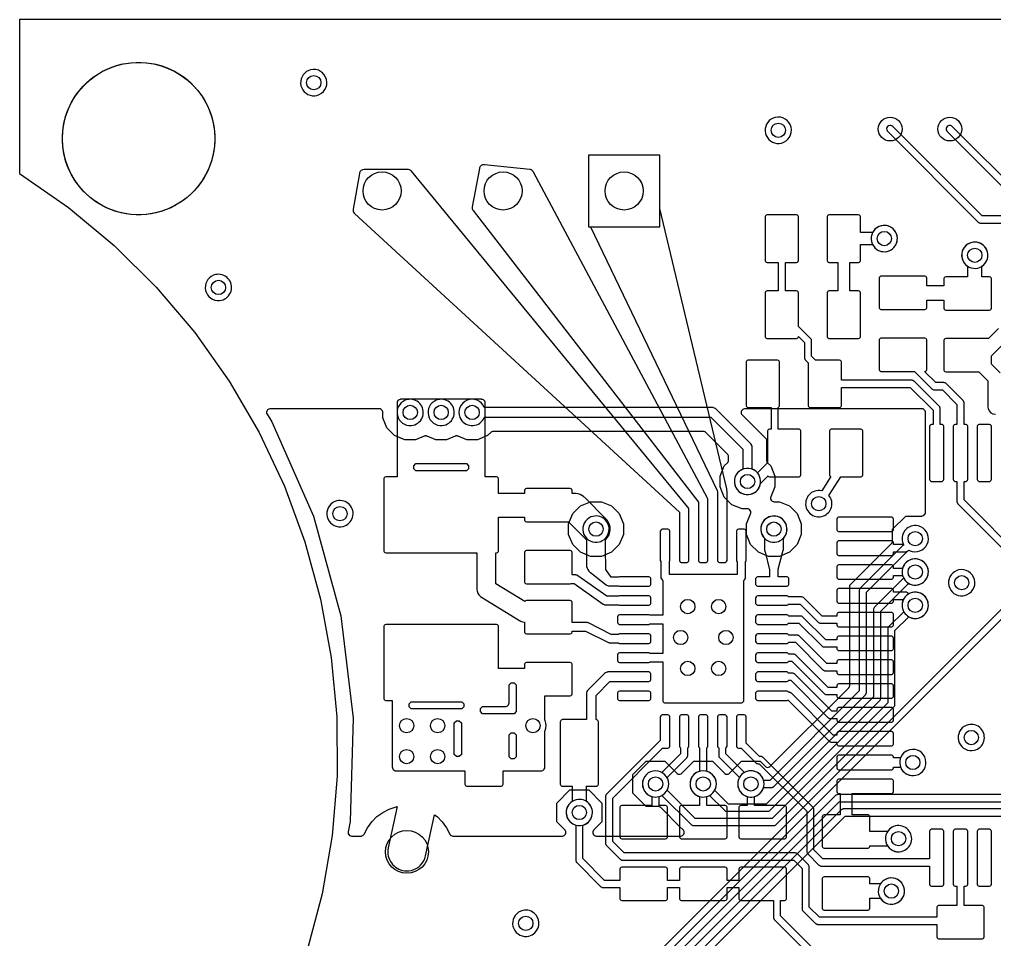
# Model space of a CAD drawing. Header units: millimetres. Extents: x 0 to 36.5, y 0 to 29.
# Drawn here: x 0 to 20.46, y 9.68 to 29 of the extents above; entities that cross this region are included whole.
import ezdxf

# ---------------------------------------------------------------- set-up
doc = ezdxf.new("R2010")
doc.units = ezdxf.units.MM

msp = doc.modelspace()

# ---------------------------------------------------------------- linework, layer by layer
at = {"layer": '16_copper'}
for points in [[(6.24, 27.406, 1), (6.111, 27.943), (6.07, 27.929, 0.854084), (6.197, 27.399)], [(15.99, 26.406, 1), (15.861, 26.943), (15.82, 26.929, 0.854084), (15.947, 26.399)], [(18.214, 24.132, 1), (18.086, 24.668), (18.044, 24.655, 0.854084), (18.172, 24.125)], [(20.114, 23.782, 1), (19.986, 24.318), (19.944, 24.305, 0.854084), (20.072, 23.775)], [(4.24, 23.106, 1), (4.111, 23.643), (4.07, 23.629, 0.854084), (4.197, 23.099)], [(8.264, 20.482, 1), (8.136, 21.018), (8.094, 21.005, 0.854084), (8.222, 20.475)], [(8.914, 20.482, 1), (8.786, 21.018), (8.744, 21.005, 0.854084), (8.872, 20.475)], [(15.344, 19.032, 0.726543), (15.386, 19.555), (15.38, 19.557), (15.38, 20.02), (15.379, 20.027), (15.379, 20.034, 0.125733), (15.36, 20.08), (15.354, 20.087), (15.353, 20.088), (15.352, 20.089), (15.351, 20.091), (14.621, 20.821), (14.615, 20.825), (14.61, 20.83, 0.125734), (14.564, 20.849), (14.556, 20.85), (14.553, 20.85), (14.552, 20.85), (14.55, 20.85), (9.757, 20.85), (9.755, 20.856, 1), (9.245, 20.644), (9.265, 20.606, 0.612802), (9.755, 20.644), (9.757, 20.65), (14.509, 20.65), (15.18, 19.979), (15.18, 19.557), (15.174, 19.555, 0.854084), (15.302, 19.025)], [(8.168, 11.125, 0.288958), (8.507, 11.384), (8.523, 11.438), (8.709, 12.302), (8.764, 12.263), (8.872, 12.155), (8.961, 12.031), (9.03, 11.896), (9.036, 11.888), (9.042, 11.879, 0.145471), (9.078, 11.857), (9.079, 11.857), (9.08, 11.857), (9.084, 11.857), (9.097, 11.855), (11.392, 11.855), (11.395, 11.855), (11.398, 11.855, 0.553621), (11.457, 11.968), (11.451, 11.976), (11.448, 11.981), (11.446, 11.982), (11.445, 11.983), (11.275, 12.153), (11.275, 12.547), (11.553, 12.825), (11.947, 12.825), (12.225, 12.547), (12.225, 12.153), (12.055, 11.983), (12.053, 11.981), (12.051, 11.979, 0.553623), (12.089, 11.857), (12.099, 11.856), (12.104, 11.855), (12.106, 11.855), (12.108, 11.855), (13.875, 11.855), (13.878, 11.855), (13.881, 11.855, 0.553633), (13.94, 11.968), (13.933, 11.976), (13.93, 11.981), (13.929, 11.982), (13.928, 11.983), (13.853, 12.058), (13.853, 12.058), (13.458, 12.453), (13.451, 12.459), (13.444, 12.464, 0.072358), (13.424, 12.473), (13.422, 12.473), (13.42, 12.473), (13.415, 12.474), (13.405, 12.475), (13.153, 12.475), (12.875, 12.753), (12.875, 13.147), (13.153, 13.425), (13.547, 13.425), (13.797, 13.175), (13.802, 13.171), (13.806, 13.167, 0.29724), (13.888, 13.163), (13.892, 13.166, 0.027461), (13.899, 13.171), (13.903, 13.175), (14.153, 13.425), (14.547, 13.425), (14.797, 13.175), (14.802, 13.171), (14.806, 13.167, 0.29724), (14.888, 13.163), (14.892, 13.166, 0.027461), (14.899, 13.171), (14.903, 13.175), (15.153, 13.425), (15.547, 13.425), (15.652, 13.32), (15.657, 13.316), (15.661, 13.312, 0.29724), (15.743, 13.308), (15.747, 13.311, 0.027446), (15.754, 13.316), (15.758, 13.32), (17.403, 14.965), (17.409, 14.972), (17.414, 14.979, 0.072358), (17.423, 14.999), (17.423, 15.001), (17.423, 15.002), (17.424, 15.008), (17.425, 15.018), (17.425, 17.121), (18.303, 17.999), (18.309, 18.006), (18.314, 18.013, 0.072358), (18.323, 18.033), (18.323, 18.035), (18.323, 18.037), (18.324, 18.042), (18.325, 18.052), (18.325, 18.297), (18.603, 18.575), (18.94, 18.575), (18.946, 18.576), (18.952, 18.576, 0.297243), (19.013, 18.631), (19.013, 18.637, 0.027499), (19.014, 18.645), (19.015, 18.65), (19.015, 20.75), (19.014, 20.756), (19.014, 20.762, 0.297243), (18.959, 20.823), (18.953, 20.823, 0.027499), (18.945, 20.824), (18.94, 20.825), (15.222, 20.825), (15.219, 20.825), (15.216, 20.825, 0.553621), (15.157, 20.712), (15.163, 20.704), (15.166, 20.699), (15.168, 20.698), (15.169, 20.697), (15.68, 20.186), (15.68, 19.744), (15.681, 19.735), (15.682, 19.726, 0.072358), (15.69, 19.706), (15.692, 19.705), (15.692, 19.703), (15.696, 19.699), (15.702, 19.691), (15.767, 19.626), (15.855, 19.414), (15.855, 19.186), (15.769, 18.979), (15.767, 18.969), (15.764, 18.959, 0.377725), (15.82, 18.877), (15.821, 18.877), (15.821, 18.877), (15.826, 18.877), (15.839, 18.875), (15.948, 18.875), (16.159, 18.787), (16.321, 18.626), (16.408, 18.414), (16.408, 18.186), (16.321, 17.974), (16.159, 17.813), (15.948, 17.725), (15.719, 17.725), (15.508, 17.813), (15.346, 17.974), (15.258, 18.186), (15.258, 18.414), (15.344, 18.621), (15.347, 18.631), (15.349, 18.641, 0.377725), (15.294, 18.723), (15.293, 18.723), (15.292, 18.723), (15.287, 18.723), (15.275, 18.725), (15.166, 18.725), (14.954, 18.813), (14.793, 18.974), (14.705, 19.186), (14.705, 19.414), (14.793, 19.626), (14.858, 19.691), (14.864, 19.699), (14.869, 19.706, 0.072358), (14.878, 19.726), (14.878, 19.727), (14.878, 19.729), (14.879, 19.734), (14.88, 19.744), (14.88, 19.823), (14.879, 19.832), (14.878, 19.841, 0.072358), (14.87, 19.861), (14.868, 19.863), (14.868, 19.864), (14.864, 19.868), (14.858, 19.876), (14.406, 20.328), (14.399, 20.334), (14.392, 20.339, 0.072358), (14.372, 20.348), (14.37, 20.348), (14.369, 20.348), (14.363, 20.349), (14.353, 20.35), (9.944, 20.35), (9.935, 20.349), (9.926, 20.348, 0.072357), (9.906, 20.34), (9.905, 20.338), (9.903, 20.338), (9.899, 20.334), (9.891, 20.328), (9.826, 20.263), (9.614, 20.175), (9.386, 20.175), (9.204, 20.25), (9.199, 20.252, 0.01738), (9.194, 20.253), (9.186, 20.255, 0.072356), (9.165, 20.255), (9.163, 20.255), (9.161, 20.255), (9.156, 20.253), (9.153, 20.252), (9.151, 20.252), (9.15, 20.251), (9.146, 20.25), (8.964, 20.175), (8.736, 20.175), (8.554, 20.25), (8.549, 20.252, 0.01738), (8.544, 20.253), (8.536, 20.255, 0.072356), (8.515, 20.255), (8.513, 20.255), (8.511, 20.255), (8.506, 20.253), (8.503, 20.252), (8.501, 20.252), (8.5, 20.251), (8.496, 20.25), (8.314, 20.175), (8.086, 20.175), (7.874, 20.263), (7.713, 20.424), (7.625, 20.636), (7.625, 20.75), (7.624, 20.756), (7.624, 20.762, 0.297243), (7.569, 20.823), (7.563, 20.823, 0.027499), (7.555, 20.824), (7.55, 20.825), (5.259, 20.825), (5.253, 20.824, 0.510492), (5.19, 20.722), (5.191, 20.717), (5.193, 20.714), (5.195, 20.71), (5.294, 20.554), (6.169, 18.571), (6.742, 16.48), (7, 14.328), (6.938, 12.162), (6.899, 11.943), (6.899, 11.941), (6.898, 11.939, 0.377725), (6.954, 11.857), (6.967, 11.856), (6.971, 11.855), (6.972, 11.855), (6.972, 11.855), (7.166, 11.855), (7.176, 11.856), (7.186, 11.858, 0.145482), (7.222, 11.88), (7.223, 11.881), (7.223, 11.881), (7.226, 11.885), (7.233, 11.896), (7.302, 12.031), (7.392, 12.155), (7.5, 12.263), (7.623, 12.353), (7.759, 12.422), (7.905, 12.469), (7.928, 12.473), (7.741, 11.608), (7.733, 11.558, 0.430258), (8.118, 11.123)], [(12.164, 18.032, 1), (12.036, 18.568), (11.994, 18.555, 0.854084), (12.122, 18.025)], [(15.898, 18.032, 1), (15.769, 18.568), (15.728, 18.555, 0.854084), (15.855, 18.025)], [(18.632, 17.833), (18.638, 17.835), (18.64, 17.837), (18.641, 17.837), (18.645, 17.841), (18.653, 17.847), (18.666, 17.86), (18.694, 17.845), (18.736, 17.832, 1), (18.864, 18.368), (18.822, 18.375, 0.560027), (18.545, 17.994), (18.559, 17.966), (18.555, 17.965), (18.553, 17.963), (18.552, 17.963), (18.548, 17.959), (18.54, 17.953), (17.647, 17.06), (17.641, 17.053), (17.636, 17.046, 0.072358), (17.627, 17.026), (17.627, 17.024), (17.627, 17.023), (17.626, 17.017), (17.625, 17.007), (17.625, 14.904), (15.746, 13.025), (15.615, 13.025), (15.605, 13.056, 1), (15.095, 12.844), (15.115, 12.806, 0.612802), (15.605, 12.844), (15.615, 12.875), (15.777, 12.875), (15.786, 12.876), (15.795, 12.877, 0.072358), (15.815, 12.885), (15.817, 12.887), (15.818, 12.887), (15.822, 12.891), (15.83, 12.897), (17.753, 14.82), (17.759, 14.827), (17.764, 14.834, 0.072358), (17.773, 14.854), (17.773, 14.856), (17.773, 14.857), (17.774, 14.863), (17.775, 14.873), (17.775, 16.976)], [(18.632, 17.133), (18.638, 17.135), (18.64, 17.137), (18.641, 17.137), (18.645, 17.141), (18.653, 17.147), (18.666, 17.16), (18.694, 17.145), (18.736, 17.132, 1), (18.864, 17.668), (18.822, 17.675, 0.560027), (18.545, 17.294), (18.559, 17.266), (18.555, 17.265), (18.553, 17.263), (18.552, 17.263), (18.548, 17.259), (18.54, 17.253), (17.947, 16.66), (17.941, 16.653), (17.936, 16.646, 0.072358), (17.927, 16.626), (17.927, 16.624), (17.927, 16.623), (17.926, 16.617), (17.925, 16.607), (17.925, 14.78), (15.67, 12.525), (14.881, 12.525), (14.59, 12.816), (14.605, 12.844, 1), (14.095, 13.056), (14.082, 13.014, 0.612801), (14.456, 12.695), (14.484, 12.71), (14.797, 12.397), (14.804, 12.391), (14.811, 12.386, 0.072358), (14.831, 12.377), (14.833, 12.377), (14.835, 12.377), (14.84, 12.376), (14.85, 12.375), (15.701, 12.375), (15.711, 12.376), (15.72, 12.377, 0.072358), (15.74, 12.385), (15.741, 12.387), (15.742, 12.387), (15.747, 12.391), (15.754, 12.397), (18.053, 14.696), (18.059, 14.703), (18.064, 14.71, 0.072358), (18.073, 14.73), (18.073, 14.732), (18.073, 14.733), (18.074, 14.739), (18.075, 14.749), (18.075, 16.576)], [(19.84, 16.906, 1), (19.711, 17.443), (19.67, 17.429, 0.854084), (19.797, 16.899)], [(15.835, 12.076), (15.844, 12.077, 0.072358), (15.864, 12.085), (15.865, 12.087), (15.867, 12.087), (15.871, 12.091), (15.879, 12.097), (18.353, 14.571), (18.359, 14.579), (18.364, 14.586, 0.072358), (18.373, 14.606), (18.373, 14.607), (18.373, 14.609), (18.374, 14.614), (18.375, 14.624), (18.375, 16.169), (18.666, 16.46), (18.694, 16.445, 1), (18.906, 16.955), (18.864, 16.968, 0.612801), (18.545, 16.594), (18.56, 16.566), (18.247, 16.253), (18.241, 16.246), (18.236, 16.239, 0.072358), (18.227, 16.219), (18.227, 16.217), (18.227, 16.215), (18.226, 16.21), (18.225, 16.2), (18.225, 14.655), (15.795, 12.225), (14.181, 12.225), (13.59, 12.816), (13.605, 12.844, 1), (13.095, 13.056), (13.082, 13.014, 0.612801), (13.456, 12.695), (13.484, 12.71), (14.097, 12.097), (14.104, 12.091), (14.111, 12.086, 0.072358), (14.131, 12.077), (14.133, 12.077), (14.135, 12.077), (14.14, 12.076), (14.15, 12.075), (15.826, 12.075)], [(20.04, 13.656, 1), (19.911, 14.193), (19.87, 14.179, 0.854084), (19.997, 13.649)], [(18.814, 13.132, 1), (18.686, 13.668), (18.644, 13.655, 0.854084), (18.772, 13.125)], [(11.814, 12.082, 1), (11.686, 12.618), (11.644, 12.605, 0.854084), (11.772, 12.075)], [(18.514, 11.532, 1), (18.386, 12.068), (18.344, 12.055, 0.854084), (18.472, 11.525)], [(18.364, 10.432, 1), (18.236, 10.968), (18.194, 10.955, 0.854084), (18.322, 10.425)], [(10.69, 9.756, 1), (10.561, 10.293), (10.52, 10.279, 0.854084), (10.647, 9.749)]]:
    msp.add_lwpolyline(points, format="xyb", close=True, dxfattribs=at)
for points in [[(25.45, 24.875), (20.206, 24.875), (18.328, 26.753), (18.311, 26.766, 0.760339), (18.21, 26.662), (18.222, 26.647), (20.122, 24.747), (20.129, 24.741), (20.136, 24.736, 0.072358), (20.156, 24.727), (20.158, 24.727), (20.16, 24.727), (20.165, 24.726), (20.175, 24.725), (25.419, 24.725)], [(21.056, 25.275), (19.578, 26.753), (19.561, 26.766, 0.760339), (19.46, 26.662), (19.472, 26.647), (20.972, 25.147)], [(21.675, 17.681), (13.111, 9.117), (7.586, 9.117), (7.565, 9.114, 0.760336), (7.568, 8.97), (7.586, 8.967), (13.142, 8.967), (13.151, 8.969), (13.16, 8.969, 0.072358), (13.18, 8.978), (13.182, 8.979), (13.183, 8.979), (13.187, 8.983), (13.195, 8.989), (21.803, 17.597)], [(20.795, 12.725), (17.174, 12.725), (17.165, 12.724), (17.156, 12.723, 0.072358), (17.136, 12.715), (17.135, 12.713), (17.133, 12.713), (17.129, 12.709), (17.121, 12.703), (13.235, 8.817)], [(20.919, 12.425), (17.299, 12.425), (17.289, 12.424), (17.28, 12.423, 0.072358), (17.26, 12.415), (17.259, 12.413), (17.258, 12.413), (17.253, 12.409), (17.246, 12.403), (13.36, 8.517)]]:
    msp.add_lwpolyline(points, format="xyb", dxfattribs=at)
for points in [[(13.44, 26.15), (11.94, 26.15), (11.94, 24.65), (13.44, 24.65)], [(11.986, 17.725), (11.774, 17.813), (11.613, 17.974), (11.525, 18.186), (11.525, 18.414), (11.613, 18.626), (11.774, 18.787), (11.986, 18.875), (12.214, 18.875), (12.426, 18.787), (12.587, 18.626), (12.675, 18.414), (12.675, 18.186), (12.587, 17.974), (12.426, 17.813), (12.214, 17.725)]]:
    msp.add_lwpolyline(points, close=True, dxfattribs=at)
for points in [[(13.32, 8.689), (17.205, 12.575), (20.826, 12.575)], [(13.444, 8.389), (17.33, 12.275), (20.95, 12.275)]]:
    msp.add_lwpolyline(points, dxfattribs=at)
at = {"layer": '1_copper'}
for points in [[(6.24, 27.406, 1), (6.111, 27.943), (6.07, 27.929, 0.854084), (6.197, 27.399)], [(15.99, 26.406, 1), (15.861, 26.943), (15.82, 26.929, 0.854084), (15.947, 26.399)], [(14.849, 19.109), (14.848, 19.118), (14.847, 19.123), (14.847, 19.125), (14.847, 19.126), (14.847, 19.127, 0.009115), (14.846, 19.13), (14.844, 19.144), (13.44, 25.029), (13.44, 26.15), (11.94, 26.15), (11.94, 24.65), (11.987, 24.65), (14.642, 19.108), (14.65, 19.084), (14.65, 17.64), (14.658, 17.622), (14.672, 17.608), (14.69, 17.6), (14.81, 17.6), (14.828, 17.608), (14.842, 17.622), (14.85, 17.64), (14.85, 19.1)], [(14.05, 18.702), (14.05, 18.705, 0.12574), (14.035, 18.752), (14.027, 18.763), (14.027, 18.763), (14.027, 18.763), (14.027, 18.764), (8.227, 25.814), (8.218, 25.822), (8.21, 25.83, 0.125734), (8.164, 25.849), (8.163, 25.849), (8.163, 25.849), (8.162, 25.849), (8.15, 25.85), (7.232, 25.85), (7.232, 25.85), (7.232, 25.85, 0.323307), (7.137, 25.781), (7.134, 25.767), (7.002, 25.017), (7.001, 25.012), (7, 25.007, 0.19164), (7.023, 24.937), (7.032, 24.927), (7.032, 24.926), (7.032, 24.926), (7.032, 24.926), (13.85, 18.656), (13.85, 17.64), (13.858, 17.622), (13.872, 17.608), (13.89, 17.6), (14.01, 17.6), (14.028, 17.608), (14.042, 17.622), (14.05, 17.64), (14.05, 18.7)], [(14.45, 18.901), (14.45, 18.902, 0.083254), (14.444, 18.934), (14.438, 18.947), (10.788, 25.797), (10.786, 25.801), (10.784, 25.804, 0.189851), (10.724, 25.847), (10.71, 25.849), (9.76, 25.949), (9.755, 25.949), (9.751, 25.95, 0.323314), (9.655, 25.882), (9.652, 25.868), (9.502, 25.068), (9.501, 25.058), (9.5, 25.048, 0.125737), (9.513, 25), (9.515, 24.998), (9.516, 24.996), (9.517, 24.995), (9.521, 24.989), (14.25, 18.866), (14.25, 17.64), (14.258, 17.622), (14.272, 17.608), (14.29, 17.6), (14.41, 17.6), (14.428, 17.608), (14.442, 17.622), (14.45, 17.64), (14.45, 18.9)], [(19.381, 19.311), (19.395, 19.325), (19.402, 19.343), (19.402, 20.457), (19.395, 20.475), (19.381, 20.489), (19.362, 20.497), (19.325, 20.497), (19.325, 20.826), (19.324, 20.835), (19.323, 20.844, 0.072358), (19.315, 20.864), (19.313, 20.865), (19.313, 20.867), (19.309, 20.871), (19.303, 20.879), (18.779, 21.403), (18.771, 21.409), (18.764, 21.414, 0.072358), (18.744, 21.423), (18.743, 21.423), (18.741, 21.423), (18.736, 21.424), (18.726, 21.425), (17.25, 21.425), (17.25, 21.811), (17.243, 21.829), (17.229, 21.843), (17.211, 21.85), (16.706, 21.85), (16.625, 21.931), (16.625, 22.25), (16.624, 22.259), (16.623, 22.268, 0.072358), (16.615, 22.288), (16.613, 22.29), (16.613, 22.291), (16.609, 22.295), (16.603, 22.303), (16.35, 22.556), (16.35, 23.261), (16.343, 23.279), (16.329, 23.293), (16.311, 23.3), (16.075, 23.3), (16.075, 23.9), (16.311, 23.9), (16.329, 23.907), (16.343, 23.921), (16.35, 23.939), (16.35, 24.861), (16.343, 24.879), (16.329, 24.893), (16.311, 24.9), (15.689, 24.9), (15.671, 24.893), (15.657, 24.879), (15.65, 24.861), (15.65, 23.939), (15.657, 23.921), (15.671, 23.907), (15.689, 23.9), (15.925, 23.9), (15.925, 23.3), (15.689, 23.3), (15.671, 23.293), (15.657, 23.279), (15.65, 23.261), (15.65, 22.339), (15.657, 22.321), (15.671, 22.307), (15.689, 22.3), (16.311, 22.3), (16.329, 22.307), (16.343, 22.321), (16.35, 22.339), (16.35, 22.344), (16.475, 22.219), (16.475, 21.9), (16.476, 21.891), (16.477, 21.882, 0.072358), (16.485, 21.862), (16.487, 21.86), (16.487, 21.859), (16.491, 21.855), (16.497, 21.847), (16.55, 21.794), (16.55, 20.889), (16.557, 20.871), (16.571, 20.857), (16.589, 20.85), (17.211, 20.85), (17.229, 20.857), (17.243, 20.871), (17.25, 20.889), (17.25, 21.275), (18.695, 21.275), (19.175, 20.795), (19.175, 20.497), (19.138, 20.497), (19.119, 20.489), (19.105, 20.475), (19.098, 20.457), (19.098, 19.343), (19.105, 19.325), (19.119, 19.311), (19.138, 19.303), (19.362, 19.303)], [(17.629, 22.307), (17.643, 22.321), (17.65, 22.339), (17.65, 23.261), (17.643, 23.279), (17.629, 23.293), (17.611, 23.3), (17.425, 23.3), (17.425, 23.9), (17.611, 23.9), (17.629, 23.907), (17.643, 23.921), (17.65, 23.939), (17.65, 24.275), (17.905, 24.275), (17.915, 24.256, 1), (18.385, 24.544), (18.36, 24.579, 0.509526), (17.915, 24.544), (17.905, 24.525), (17.65, 24.525), (17.65, 24.861), (17.643, 24.879), (17.629, 24.893), (17.611, 24.9), (16.989, 24.9), (16.971, 24.893), (16.957, 24.879), (16.95, 24.861), (16.95, 23.939), (16.957, 23.921), (16.971, 23.907), (16.989, 23.9), (17.175, 23.9), (17.175, 23.3), (16.989, 23.3), (16.971, 23.293), (16.957, 23.279), (16.95, 23.261), (16.95, 22.339), (16.957, 22.321), (16.971, 22.307), (16.989, 22.3), (17.611, 22.3)], [(20.379, 22.907), (20.393, 22.921), (20.4, 22.939), (20.4, 23.561), (20.393, 23.579), (20.379, 23.593), (20.361, 23.6), (20.2, 23.6), (20.2, 23.819), (20.229, 23.84, 1), (19.871, 24.26), (19.84, 24.229, 0.414214), (19.871, 23.84), (19.9, 23.819), (19.9, 23.6), (19.439, 23.6), (19.421, 23.593), (19.407, 23.579), (19.4, 23.561), (19.4, 23.41), (19.04, 23.41), (19.04, 23.571), (19.033, 23.589), (19.019, 23.603), (19.001, 23.61), (18.079, 23.61), (18.061, 23.603), (18.047, 23.589), (18.04, 23.571), (18.04, 22.949), (18.047, 22.931), (18.061, 22.917), (18.079, 22.91), (19.001, 22.91), (19.019, 22.917), (19.033, 22.931), (19.04, 22.949), (19.04, 23.11), (19.4, 23.11), (19.4, 22.939), (19.407, 22.921), (19.421, 22.907), (19.439, 22.9), (20.361, 22.9)], [(4.24, 23.106, 1), (4.111, 23.643), (4.07, 23.629, 0.854084), (4.197, 23.099)], [(15.344, 19.032, 0.240079), (15.535, 19.194), (15.548, 19.236), (15.552, 19.261), (15.71, 19.419), (15.721, 19.407), (15.739, 19.4), (16.361, 19.4), (16.379, 19.407), (16.393, 19.421), (16.4, 19.439), (16.4, 20.361), (16.393, 20.379), (16.379, 20.393), (16.361, 20.4), (15.925, 20.4), (15.925, 20.856), (15.929, 20.857), (15.943, 20.871), (15.95, 20.889), (15.95, 21.811), (15.943, 21.829), (15.929, 21.843), (15.911, 21.85), (15.289, 21.85), (15.271, 21.843), (15.257, 21.829), (15.25, 21.811), (15.25, 20.889), (15.257, 20.871), (15.271, 20.857), (15.289, 20.85), (15.775, 20.85), (15.775, 20.4), (15.739, 20.4), (15.721, 20.393), (15.707, 20.379), (15.7, 20.361), (15.7, 19.691), (15.489, 19.48), (15.459, 19.51, 1), (15.101, 19.09), (15.136, 19.065, 0.158386), (15.302, 19.025)], [(7.994, 21.024), (7.988, 21.024, 0.297243), (7.927, 20.969), (7.927, 20.963, 0.027499), (7.926, 20.955), (7.925, 20.95), (7.925, 19.4), (7.688, 19.4), (7.671, 19.393), (7.657, 19.379), (7.65, 19.362), (7.65, 17.838), (7.657, 17.821), (7.671, 17.807), (7.688, 17.8), (9.6, 17.8), (9.6, 17.04), (9.6, 17.04), (9.6, 17.04, 0.224278), (9.673, 16.885), (9.673, 16.885), (9.673, 16.885), (9.696, 16.869), (10.496, 16.379), (10.499, 16.378), (10.502, 16.375, 0.044234), (10.535, 16.361), (10.561, 16.354), (10.6, 16.346), (10.6, 16.139), (10.607, 16.121), (10.621, 16.107), (10.639, 16.1), (11.561, 16.1), (11.579, 16.107), (11.593, 16.121), (11.6, 16.139), (11.6, 16.16), (11.879, 16.16), (12.36, 15.92), (12.369, 15.916), (12.379, 15.913, 0.010196), (12.382, 15.912), (12.389, 15.911), (12.4, 15.91), (12.569, 15.91), (12.572, 15.908), (12.59, 15.9), (13.21, 15.9), (13.228, 15.908), (13.242, 15.922), (13.25, 15.94), (13.25, 16.06), (13.242, 16.078), (13.228, 16.092), (13.21, 16.1), (12.59, 16.1), (12.572, 16.092), (12.569, 16.09), (12.421, 16.09), (11.94, 16.331), (11.931, 16.334), (11.921, 16.337, 0.010196), (11.918, 16.338), (11.911, 16.339), (11.9, 16.34), (11.6, 16.34), (11.6, 16.761), (11.593, 16.779), (11.579, 16.793), (11.561, 16.8), (10.639, 16.8), (10.621, 16.793), (10.608, 16.78), (10, 17.152), (10, 17.8), (10.012, 17.8), (10.029, 17.807), (10.043, 17.821), (10.05, 17.838), (10.05, 18.55), (10.6, 18.55), (10.6, 18.489), (10.607, 18.471), (10.621, 18.457), (10.639, 18.45), (11.526, 18.45), (11.888, 18.088), (11.9, 18.077), (11.9, 17.55), (11.903, 17.515, 0.178698), (11.973, 17.395), (11.987, 17.386), (12.311, 17.129), (12.317, 17.126), (12.323, 17.121, 0.090745), (12.354, 17.111), (12.36, 17.111), (12.367, 17.11), (12.569, 17.11), (12.572, 17.108), (12.59, 17.1), (13.21, 17.1), (13.228, 17.108), (13.242, 17.122), (13.25, 17.14), (13.25, 17.26), (13.242, 17.278), (13.228, 17.292), (13.21, 17.3), (12.59, 17.3), (12.572, 17.292), (12.569, 17.29), (12.416, 17.29), (12.309, 17.454), (12.3, 17.901), (12.3, 18.077), (12.316, 18.092, 0.377455), (12.334, 18.488), (12.312, 18.512), (11.862, 18.962), (11.851, 18.972), (11.84, 18.982, 0.14538), (11.683, 19.048), (11.674, 19.049), (11.669, 19.049), (11.662, 19.049), (11.65, 19.05), (11.6, 19.05), (11.6, 19.111), (11.593, 19.129), (11.579, 19.143), (11.561, 19.15), (10.639, 19.15), (10.621, 19.143), (10.607, 19.129), (10.6, 19.111), (10.6, 19.05), (10.05, 19.05), (10.05, 19.362), (10.043, 19.379), (10.029, 19.393), (10.012, 19.4), (9.775, 19.4), (9.775, 20.95), (9.774, 20.956), (9.774, 20.962, 0.297243), (9.719, 21.023), (9.713, 21.023, 0.027499), (9.705, 21.024), (9.7, 21.025), (8, 21.025)], [(16.84, 18.566, 0.509525), (17.011, 18.979), (16.99, 19.007), (17.237, 19.4), (17.661, 19.4), (17.679, 19.407), (17.693, 19.421), (17.7, 19.439), (17.7, 20.361), (17.693, 20.379), (17.679, 20.393), (17.661, 20.4), (17.039, 20.4), (17.021, 20.393), (17.007, 20.379), (17, 20.361), (17, 19.439), (17.007, 19.421), (17.021, 19.407), (17.028, 19.405), (16.838, 19.103), (16.797, 19.109, 1), (16.754, 18.559), (16.797, 18.559)], [(6.79, 18.356, 1), (6.661, 18.893), (6.62, 18.879, 0.854084), (6.747, 18.349)], [(16.128, 17.108), (16.142, 17.122), (16.15, 17.14), (16.15, 17.26), (16.142, 17.278), (16.128, 17.292), (16.11, 17.3), (15.923, 17.3), (15.923, 17.461), (16.02, 17.827), (16.021, 17.832), (16.024, 17.839), (16.032, 17.873), (16.033, 17.9), (16.033, 18.111), (16.043, 18.121, 1), (15.624, 18.479), (15.598, 18.444, 0.324919), (15.624, 18.121), (15.633, 18.111), (15.633, 17.9), (15.637, 17.865), (15.646, 17.831), (15.648, 17.825), (15.743, 17.448), (15.743, 17.446), (15.743, 17.3), (15.49, 17.3), (15.472, 17.292), (15.458, 17.278), (15.45, 17.26), (15.45, 17.14), (15.458, 17.122), (15.472, 17.108), (15.49, 17.1), (16.11, 17.1)], [(15.178, 14.658), (15.192, 14.672), (15.2, 14.691), (15.2, 17.223), (15.214, 17.236, 0.137016), (15.237, 17.279), (15.24, 17.3), (15.24, 17.619), (15.242, 17.622), (15.25, 17.64), (15.25, 18.26), (15.242, 18.278), (15.228, 18.292), (15.21, 18.3), (15.09, 18.3), (15.072, 18.292), (15.058, 18.278), (15.05, 18.26), (15.05, 17.64), (15.058, 17.622), (15.06, 17.619), (15.06, 17.35), (13.64, 17.35), (13.64, 17.619), (13.642, 17.622), (13.65, 17.64), (13.65, 18.26), (13.642, 18.278), (13.628, 18.292), (13.61, 18.3), (13.49, 18.3), (13.472, 18.292), (13.458, 18.278), (13.45, 18.26), (13.45, 17.64), (13.458, 17.622), (13.46, 17.619), (13.46, 17.3), (13.46, 17.299), (13.46, 17.298, 0.132627), (13.473, 17.253), (13.486, 17.236), (13.5, 17.223), (13.5, 16.49), (13.231, 16.49), (13.228, 16.492), (13.21, 16.5), (12.59, 16.5), (12.572, 16.492), (12.558, 16.478), (12.55, 16.46), (12.55, 16.34), (12.558, 16.322), (12.572, 16.308), (12.59, 16.3), (13.21, 16.3), (13.228, 16.308), (13.231, 16.31), (13.5, 16.31), (13.5, 15.69), (13.231, 15.69), (13.228, 15.692), (13.21, 15.7), (12.59, 15.7), (12.572, 15.692), (12.558, 15.678), (12.55, 15.66), (12.55, 15.54), (12.558, 15.522), (12.572, 15.508), (12.59, 15.5), (13.21, 15.5), (13.228, 15.508), (13.231, 15.51), (13.5, 15.51), (13.5, 14.691), (13.508, 14.672), (13.522, 14.658), (13.541, 14.65), (15.159, 14.65)], [(18.325, 17.755), (18.339, 17.769), (18.347, 17.788), (18.347, 17.825), (18.6, 17.825), (18.609, 17.826), (18.618, 17.827, 0.072358), (18.638, 17.835), (18.64, 17.837), (18.641, 17.837), (18.645, 17.841), (18.653, 17.847), (18.666, 17.86), (18.694, 17.845), (18.736, 17.832, 1), (18.864, 18.368), (18.822, 18.375, 0.560027), (18.545, 17.994), (18.555, 17.975), (18.347, 17.975), (18.347, 18.012), (18.339, 18.031), (18.325, 18.045), (18.307, 18.052), (17.193, 18.052), (17.175, 18.045), (17.161, 18.031), (17.153, 18.012), (17.153, 17.788), (17.161, 17.769), (17.175, 17.755), (17.193, 17.748), (18.307, 17.748)], [(13.228, 16.708), (13.242, 16.722), (13.25, 16.74), (13.25, 16.86), (13.242, 16.878), (13.228, 16.892), (13.21, 16.9), (12.59, 16.9), (12.572, 16.892), (12.569, 16.89), (12.329, 16.89), (11.722, 17.321), (11.717, 17.324), (11.713, 17.327, 0.066027), (11.691, 17.335), (11.684, 17.336), (11.678, 17.338), (11.674, 17.338), (11.67, 17.338), (11.6, 17.338), (11.6, 17.811), (11.593, 17.829), (11.579, 17.843), (11.561, 17.85), (10.639, 17.85), (10.621, 17.843), (10.607, 17.829), (10.6, 17.811), (10.6, 17.189), (10.607, 17.171), (10.621, 17.157), (10.639, 17.15), (11.561, 17.15), (11.579, 17.157), (11.579, 17.158), (11.641, 17.158), (12.248, 16.727), (12.252, 16.724), (12.257, 16.721, 0.066027), (12.279, 16.713), (12.286, 16.712), (12.292, 16.71), (12.296, 16.711), (12.3, 16.71), (12.569, 16.71), (12.572, 16.708), (12.59, 16.7), (13.21, 16.7)], [(18.864, 17.132, 1), (18.736, 17.668), (18.694, 17.655, 0.198914), (18.545, 17.506), (18.535, 17.475), (18.347, 17.475), (18.347, 17.512), (18.339, 17.531), (18.325, 17.545), (18.307, 17.552), (17.193, 17.552), (17.175, 17.545), (17.161, 17.531), (17.153, 17.512), (17.153, 17.288), (17.161, 17.269), (17.175, 17.255), (17.193, 17.248), (18.307, 17.248), (18.325, 17.255), (18.339, 17.269), (18.347, 17.288), (18.347, 17.325), (18.535, 17.325), (18.545, 17.294, 0.324922), (18.822, 17.125)], [(19.84, 16.906, 1), (19.711, 17.443), (19.67, 17.429, 0.854084), (19.797, 16.899)], [(18.864, 16.432, 1), (18.736, 16.968), (18.694, 16.955), (18.666, 16.94), (18.653, 16.953, 0.13406), (18.619, 16.973), (18.617, 16.973), (18.615, 16.973), (18.61, 16.974), (18.6, 16.975), (18.347, 16.975), (18.347, 17.012), (18.339, 17.031), (18.325, 17.045), (18.307, 17.052), (17.193, 17.052), (17.175, 17.045), (17.161, 17.031), (17.153, 17.012), (17.153, 16.788), (17.161, 16.769), (17.175, 16.755), (17.193, 16.748), (18.307, 16.748), (18.325, 16.755), (18.339, 16.769), (18.347, 16.788), (18.347, 16.825), (18.555, 16.825), (18.545, 16.806), (18.532, 16.764, 0.509527), (18.822, 16.425)], [(18.325, 16.255), (18.339, 16.269), (18.347, 16.288), (18.347, 16.512), (18.339, 16.531), (18.325, 16.545), (18.307, 16.552), (17.193, 16.552), (17.175, 16.545), (17.161, 16.531), (17.153, 16.512), (17.153, 16.475), (16.846, 16.475), (16.468, 16.853), (16.461, 16.859), (16.454, 16.864, 0.072358), (16.434, 16.873), (16.432, 16.873), (16.431, 16.873), (16.425, 16.874), (16.415, 16.875), (16.144, 16.875), (16.142, 16.878), (16.128, 16.892), (16.11, 16.9), (15.49, 16.9), (15.472, 16.892), (15.458, 16.878), (15.45, 16.86), (15.45, 16.74), (15.458, 16.722), (15.472, 16.708), (15.49, 16.7), (16.11, 16.7), (16.128, 16.708), (16.142, 16.722), (16.144, 16.725), (16.384, 16.725), (16.762, 16.347), (16.77, 16.341), (16.777, 16.336, 0.072358), (16.797, 16.327), (16.798, 16.327), (16.8, 16.327), (16.805, 16.326), (16.815, 16.325), (17.153, 16.325), (17.153, 16.288), (17.161, 16.269), (17.175, 16.255), (17.193, 16.248), (18.307, 16.248)], [(18.325, 15.755), (18.339, 15.769), (18.347, 15.788), (18.347, 16.012), (18.339, 16.031), (18.325, 16.045), (18.307, 16.052), (17.193, 16.052), (17.175, 16.045), (17.161, 16.031), (17.153, 16.012), (17.153, 15.975), (16.922, 15.975), (16.444, 16.453), (16.437, 16.459), (16.43, 16.464, 0.072358), (16.41, 16.473), (16.408, 16.473), (16.406, 16.473), (16.401, 16.474), (16.391, 16.475), (16.144, 16.475), (16.142, 16.478), (16.128, 16.492), (16.11, 16.5), (15.49, 16.5), (15.472, 16.492), (15.458, 16.478), (15.45, 16.46), (15.45, 16.34), (15.458, 16.322), (15.472, 16.308), (15.49, 16.3), (16.11, 16.3), (16.128, 16.308), (16.142, 16.322), (16.144, 16.325), (16.36, 16.325), (16.838, 15.847), (16.845, 15.841), (16.852, 15.836, 0.072358), (16.872, 15.827), (16.874, 15.827), (16.876, 15.827), (16.881, 15.826), (16.891, 15.825), (17.153, 15.825), (17.153, 15.788), (17.161, 15.769), (17.175, 15.755), (17.193, 15.748), (18.307, 15.748)], [(10.118, 12.904), (10.13, 12.91), (10.14, 12.92), (10.146, 12.932), (10.15, 12.945), (10.15, 13.225), (10.95, 13.225), (10.956, 13.226), (10.962, 13.226, 0.297243), (11.023, 13.281), (11.023, 13.287, 0.027499), (11.024, 13.295), (11.025, 13.3), (11.025, 14.058), (11.03, 14.069, 0.19891), (11.03, 14.28), (11.025, 14.291), (11.025, 14.8), (11.561, 14.8), (11.579, 14.807), (11.593, 14.821), (11.6, 14.839), (11.6, 15.461), (11.593, 15.479), (11.579, 15.493), (11.561, 15.5), (10.639, 15.5), (10.621, 15.493), (10.607, 15.479), (10.6, 15.461), (10.6, 15.375), (10.05, 15.375), (10.05, 16.262), (10.043, 16.279), (10.029, 16.293), (10.012, 16.3), (7.688, 16.3), (7.671, 16.293), (7.657, 16.279), (7.65, 16.262), (7.65, 14.738), (7.657, 14.721), (7.671, 14.707), (7.688, 14.7), (7.825, 14.7), (7.825, 13.3), (7.826, 13.294), (7.826, 13.288, 0.297243), (7.881, 13.227), (7.887, 13.227, 0.027499), (7.895, 13.226), (7.9, 13.225), (9.35, 13.225), (9.35, 12.945), (9.354, 12.932), (9.36, 12.92), (9.37, 12.91), (9.382, 12.904), (9.395, 12.9), (10.105, 12.9)], [(18.325, 15.255), (18.339, 15.269), (18.347, 15.288), (18.347, 15.512), (18.339, 15.531), (18.325, 15.545), (18.307, 15.552), (17.193, 15.552), (17.175, 15.545), (17.161, 15.531), (17.153, 15.512), (17.153, 15.475), (16.948, 15.475), (16.37, 16.053), (16.362, 16.059), (16.355, 16.064, 0.072358), (16.335, 16.073), (16.334, 16.073), (16.332, 16.073), (16.327, 16.074), (16.317, 16.075), (16.144, 16.075), (16.142, 16.078), (16.128, 16.092), (16.11, 16.1), (15.49, 16.1), (15.472, 16.092), (15.458, 16.078), (15.45, 16.06), (15.45, 15.94), (15.458, 15.922), (15.472, 15.908), (15.49, 15.9), (16.11, 15.9), (16.128, 15.908), (16.142, 15.922), (16.144, 15.925), (16.286, 15.925), (16.864, 15.347), (16.871, 15.341), (16.878, 15.336, 0.072358), (16.898, 15.327), (16.9, 15.327), (16.901, 15.327), (16.907, 15.326), (16.917, 15.325), (17.153, 15.325), (17.153, 15.288), (17.161, 15.269), (17.175, 15.255), (17.193, 15.248), (18.307, 15.248)], [(18.325, 14.755), (18.339, 14.769), (18.347, 14.788), (18.347, 15.012), (18.339, 15.031), (18.325, 15.045), (18.307, 15.052), (17.193, 15.052), (17.175, 15.045), (17.161, 15.031), (17.153, 15.012), (17.153, 14.975), (16.974, 14.975), (16.296, 15.653), (16.288, 15.659), (16.281, 15.664, 0.072358), (16.261, 15.673), (16.259, 15.673), (16.258, 15.673), (16.252, 15.674), (16.242, 15.675), (16.144, 15.675), (16.142, 15.678), (16.128, 15.692), (16.11, 15.7), (15.49, 15.7), (15.472, 15.692), (15.458, 15.678), (15.45, 15.66), (15.45, 15.54), (15.458, 15.522), (15.472, 15.508), (15.49, 15.5), (16.11, 15.5), (16.128, 15.508), (16.142, 15.522), (16.144, 15.525), (16.211, 15.525), (16.889, 14.847), (16.897, 14.841), (16.904, 14.836, 0.072358), (16.924, 14.827), (16.926, 14.827), (16.927, 14.827), (16.933, 14.826), (16.942, 14.825), (17.153, 14.825), (17.153, 14.788), (17.161, 14.769), (17.175, 14.755), (17.193, 14.748), (18.307, 14.748)], [(18.325, 14.255), (18.339, 14.269), (18.347, 14.288), (18.347, 14.512), (18.339, 14.531), (18.325, 14.545), (18.307, 14.552), (17.193, 14.552), (17.175, 14.545), (17.161, 14.531), (17.153, 14.512), (17.153, 14.475), (17.049, 14.475), (16.271, 15.253), (16.264, 15.259), (16.257, 15.264, 0.072358), (16.237, 15.273), (16.235, 15.273), (16.234, 15.273), (16.228, 15.274), (16.218, 15.275), (16.144, 15.275), (16.142, 15.278), (16.128, 15.292), (16.11, 15.3), (15.49, 15.3), (15.472, 15.292), (15.458, 15.278), (15.45, 15.26), (15.45, 15.14), (15.458, 15.122), (15.472, 15.108), (15.49, 15.1), (16.11, 15.1), (16.128, 15.108), (16.142, 15.122), (16.144, 15.125), (16.187, 15.125), (16.965, 14.347), (16.973, 14.341), (16.98, 14.336, 0.072358), (16.999, 14.327), (17.001, 14.327), (17.003, 14.327), (17.008, 14.326), (17.018, 14.325), (17.153, 14.325), (17.153, 14.288), (17.161, 14.269), (17.175, 14.255), (17.193, 14.248), (18.307, 14.248)], [(9.719, 14.425), (9.675, 14.469), (9.675, 14.531), (9.719, 14.575), (10.2, 14.575), (10.206, 14.576), (10.212, 14.576, 0.297243), (10.273, 14.631), (10.273, 14.637), (10.274, 14.638), (10.274, 14.641), (10.274, 14.645), (10.275, 14.65), (10.275, 15.031), (10.319, 15.075), (10.381, 15.075), (10.425, 15.031), (10.425, 14.469), (10.381, 14.425)], [(18.325, 13.755), (18.339, 13.769), (18.347, 13.788), (18.347, 14.012), (18.339, 14.031), (18.325, 14.045), (18.307, 14.052), (17.193, 14.052), (17.175, 14.045), (17.161, 14.031), (17.153, 14.012), (17.153, 13.975), (17.081, 13.975), (16.203, 14.853), (16.196, 14.859), (16.189, 14.864, 0.072358), (16.169, 14.873), (16.167, 14.873), (16.165, 14.873), (16.16, 14.874), (16.15, 14.875), (16.144, 14.875), (16.142, 14.878), (16.128, 14.892), (16.11, 14.9), (15.49, 14.9), (15.472, 14.892), (15.458, 14.878), (15.45, 14.86), (15.45, 14.74), (15.458, 14.722), (15.472, 14.708), (15.49, 14.7), (16.11, 14.7), (16.128, 14.708), (16.132, 14.712), (16.997, 13.847), (17.004, 13.841), (17.011, 13.836, 0.072358), (17.031, 13.827), (17.033, 13.827), (17.035, 13.827), (17.04, 13.826), (17.05, 13.825), (17.153, 13.825), (17.153, 13.788), (17.161, 13.769), (17.175, 13.755), (17.193, 13.748), (18.307, 13.748)], [(20.229, 9.707), (20.243, 9.721), (20.25, 9.739), (20.25, 10.361), (20.243, 10.379), (20.229, 10.393), (20.211, 10.4), (19.825, 10.4), (19.825, 10.803), (19.862, 10.803), (19.881, 10.811), (19.895, 10.825), (19.902, 10.843), (19.902, 11.957), (19.895, 11.975), (19.881, 11.989), (19.862, 11.997), (19.638, 11.997), (19.619, 11.989), (19.605, 11.975), (19.598, 11.957), (19.598, 10.843), (19.605, 10.825), (19.619, 10.811), (19.638, 10.803), (19.675, 10.803), (19.675, 10.4), (19.289, 10.4), (19.271, 10.393), (19.257, 10.379), (19.25, 10.361), (19.25, 10.15), (16.788, 10.15), (16.575, 10.363), (16.575, 11.208), (16.574, 11.217), (16.573, 11.226, 0.072358), (16.565, 11.246), (16.563, 11.247), (16.563, 11.248), (16.559, 11.253), (16.553, 11.261), (16.336, 11.478), (16.328, 11.484), (16.321, 11.489, 0.072358), (16.301, 11.498), (16.299, 11.498), (16.298, 11.498), (16.292, 11.499), (16.283, 11.5), (12.688, 11.5), (12.45, 11.738), (12.45, 12.651), (13.499, 13.7), (13.61, 13.7), (13.628, 13.708), (13.642, 13.722), (13.65, 13.74), (13.65, 14.36), (13.642, 14.378), (13.628, 14.392), (13.61, 14.4), (13.49, 14.4), (13.472, 14.392), (13.458, 14.378), (13.45, 14.36), (13.45, 13.863), (12.322, 12.735), (12.316, 12.728), (12.311, 12.721, 0.072358), (12.302, 12.701), (12.302, 12.699), (12.302, 12.698), (12.301, 12.692), (12.3, 12.682), (12.3, 11.707), (12.301, 11.698), (12.302, 11.689, 0.072358), (12.31, 11.669), (12.312, 11.667), (12.312, 11.666), (12.316, 11.662), (12.322, 11.654), (12.604, 11.372), (12.611, 11.366), (12.618, 11.361, 0.072358), (12.638, 11.352), (12.64, 11.352), (12.641, 11.352), (12.647, 11.351), (12.657, 11.35), (16.251, 11.35), (16.425, 11.176), (16.425, 10.332), (16.426, 10.323), (16.427, 10.314, 0.072358), (16.435, 10.294), (16.437, 10.292), (16.437, 10.291), (16.441, 10.287), (16.447, 10.279), (16.704, 10.022), (16.711, 10.016), (16.718, 10.011, 0.072358), (16.738, 10.002), (16.74, 10.002), (16.741, 10.002), (16.747, 10.001), (16.757, 10), (19.25, 10), (19.25, 9.739), (19.257, 9.721), (19.271, 9.707), (19.289, 9.7), (20.211, 9.7)], [(13.579, 11.807), (13.593, 11.821), (13.6, 11.839), (13.6, 12.461), (13.593, 12.479), (13.579, 12.493), (13.561, 12.5), (13.425, 12.5), (13.425, 12.685), (13.456, 12.695, 0.414214), (13.605, 13.056), (13.59, 13.084), (14.003, 13.497), (14.009, 13.504), (14.014, 13.511, 0.072358), (14.023, 13.531), (14.023, 13.533), (14.023, 13.535), (14.024, 13.54), (14.025, 13.55), (14.025, 13.706), (14.028, 13.708), (14.042, 13.722), (14.05, 13.74), (14.05, 14.36), (14.042, 14.378), (14.028, 14.392), (14.01, 14.4), (13.89, 14.4), (13.872, 14.392), (13.858, 14.378), (13.85, 14.36), (13.85, 13.74), (13.858, 13.722), (13.872, 13.708), (13.875, 13.706), (13.875, 13.581), (13.484, 13.19), (13.456, 13.205, 1), (13.244, 12.695), (13.275, 12.685), (13.275, 12.5), (12.639, 12.5), (12.621, 12.493), (12.607, 12.479), (12.6, 12.461), (12.6, 11.839), (12.607, 11.821), (12.621, 11.807), (12.639, 11.8), (13.561, 11.8)], [(14.829, 11.807), (14.843, 11.821), (14.85, 11.839), (14.85, 12.461), (14.843, 12.479), (14.829, 12.493), (14.811, 12.5), (14.425, 12.5), (14.425, 12.685), (14.456, 12.695, 0.668181), (14.456, 13.205), (14.425, 13.215), (14.425, 13.706), (14.428, 13.708), (14.442, 13.722), (14.45, 13.74), (14.45, 14.36), (14.442, 14.378), (14.428, 14.392), (14.41, 14.4), (14.29, 14.4), (14.272, 14.392), (14.258, 14.378), (14.25, 14.36), (14.25, 13.74), (14.258, 13.722), (14.272, 13.708), (14.275, 13.706), (14.275, 13.215), (14.244, 13.205, 0.668181), (14.244, 12.695), (14.275, 12.685), (14.275, 12.5), (13.889, 12.5), (13.871, 12.493), (13.857, 12.479), (13.85, 12.461), (13.85, 11.839), (13.857, 11.821), (13.871, 11.807), (13.889, 11.8), (14.811, 11.8)], [(16.079, 11.807), (16.093, 11.821), (16.1, 11.839), (16.1, 12.461), (16.093, 12.479), (16.079, 12.493), (16.061, 12.5), (15.425, 12.5), (15.425, 12.685), (15.456, 12.695, 1), (15.244, 13.205), (15.216, 13.19), (14.825, 13.581), (14.825, 13.706), (14.828, 13.708), (14.842, 13.722), (14.85, 13.74), (14.85, 14.36), (14.842, 14.378), (14.828, 14.392), (14.81, 14.4), (14.69, 14.4), (14.672, 14.392), (14.658, 14.378), (14.65, 14.36), (14.65, 13.74), (14.658, 13.722), (14.672, 13.708), (14.675, 13.706), (14.675, 13.55), (14.676, 13.541), (14.677, 13.532, 0.072358), (14.685, 13.512), (14.687, 13.51), (14.687, 13.509), (14.691, 13.505), (14.697, 13.497), (15.11, 13.084), (15.095, 13.056, 0.414214), (15.244, 12.695), (15.275, 12.685), (15.275, 12.5), (15.139, 12.5), (15.121, 12.493), (15.107, 12.479), (15.1, 12.461), (15.1, 11.839), (15.107, 11.821), (15.121, 11.807), (15.139, 11.8), (16.061, 11.8)], [(19.381, 10.811), (19.395, 10.825), (19.402, 10.843), (19.402, 11.957), (19.395, 11.975), (19.381, 11.989), (19.362, 11.997), (19.138, 11.997), (19.119, 11.989), (19.105, 11.975), (19.098, 11.957), (19.098, 11.375), (16.863, 11.375), (16.675, 11.563), (16.675, 12.407), (16.674, 12.416), (16.673, 12.425, 0.072358), (16.665, 12.445), (16.663, 12.447), (16.663, 12.448), (16.659, 12.452), (16.653, 12.46), (15.61, 13.503), (15.603, 13.509), (15.596, 13.514, 0.072358), (15.576, 13.523), (15.574, 13.523), (15.573, 13.523), (15.567, 13.524), (15.557, 13.525), (15.531, 13.525), (15.25, 13.806), (15.25, 14.36), (15.242, 14.378), (15.228, 14.392), (15.21, 14.4), (15.09, 14.4), (15.072, 14.392), (15.058, 14.378), (15.05, 14.36), (15.05, 13.74), (15.058, 13.722), (15.072, 13.708), (15.09, 13.7), (15.144, 13.7), (15.447, 13.397), (15.454, 13.391), (15.461, 13.386, 0.072358), (15.481, 13.377), (15.483, 13.377), (15.485, 13.377), (15.49, 13.376), (15.5, 13.375), (15.526, 13.375), (16.525, 12.376), (16.525, 11.532), (16.526, 11.523), (16.527, 11.514, 0.072358), (16.535, 11.494), (16.537, 11.492), (16.537, 11.491), (16.541, 11.487), (16.547, 11.479), (16.779, 11.247), (16.786, 11.241), (16.793, 11.236, 0.072358), (16.813, 11.227), (16.815, 11.227), (16.816, 11.227), (16.822, 11.226), (16.832, 11.225), (19.098, 11.225), (19.098, 10.843), (19.105, 10.825), (19.119, 10.811), (19.138, 10.803), (19.362, 10.803)], [(20.04, 13.656, 1), (19.911, 14.193), (19.87, 14.179, 0.854084), (19.997, 13.649)], [(18.814, 13.132, 1), (18.686, 13.668), (18.644, 13.655, 0.198914), (18.495, 13.506), (18.493, 13.5), (18.347, 13.5), (18.347, 13.512), (18.339, 13.531), (18.325, 13.545), (18.307, 13.552), (17.193, 13.552), (17.175, 13.545), (17.161, 13.531), (17.153, 13.512), (17.153, 13.288), (17.161, 13.269), (17.175, 13.255), (17.193, 13.248), (18.307, 13.248), (18.325, 13.255), (18.339, 13.269), (18.347, 13.288), (18.347, 13.3), (18.493, 13.3), (18.495, 13.294, 0.324922), (18.772, 13.125)], [(18.514, 11.532, 1), (18.386, 12.068), (18.344, 12.055, 0.11836), (18.24, 11.979), (18.219, 11.95), (17.85, 11.95), (17.85, 12.261), (17.843, 12.279), (17.829, 12.293), (17.811, 12.3), (17.475, 12.3), (17.475, 12.748), (18.307, 12.748), (18.325, 12.755), (18.339, 12.769), (18.347, 12.788), (18.347, 13.012), (18.339, 13.031), (18.325, 13.045), (18.307, 13.052), (17.193, 13.052), (17.175, 13.045), (17.161, 13.031), (17.153, 13.012), (17.153, 12.788), (17.161, 12.769), (17.175, 12.755), (17.193, 12.748), (17.225, 12.748), (17.225, 12.3), (16.889, 12.3), (16.871, 12.293), (16.857, 12.279), (16.85, 12.261), (16.85, 11.639), (16.857, 11.621), (16.871, 11.607), (16.889, 11.6), (17.811, 11.6), (17.829, 11.607), (17.843, 11.621), (17.85, 11.639), (17.85, 11.65), (18.219, 11.65), (18.24, 11.621, 0.240081), (18.472, 11.525)], [(17.829, 10.307), (17.843, 10.321), (17.85, 10.339), (17.85, 10.55), (18.069, 10.55), (18.09, 10.521, 1), (18.51, 10.879), (18.479, 10.91, 0.414214), (18.09, 10.879), (18.069, 10.85), (17.85, 10.85), (17.85, 10.961), (17.843, 10.979), (17.829, 10.993), (17.811, 11), (16.889, 11), (16.871, 10.993), (16.857, 10.979), (16.85, 10.961), (16.85, 10.339), (16.857, 10.321), (16.871, 10.307), (16.889, 10.3), (17.811, 10.3)], [(10.69, 9.756, 1), (10.561, 10.293), (10.52, 10.279, 0.854084), (10.647, 9.749)]]:
    msp.add_lwpolyline(points, format="xyb", close=True, dxfattribs=at)
for points in [[(20.55, 22.512), (20.338, 22.3), (19.439, 22.3), (19.421, 22.293), (19.407, 22.279), (19.4, 22.261), (19.4, 21.639), (19.407, 21.621), (19.421, 21.607), (19.439, 21.6), (20.138, 21.6), (20.325, 21.413), (20.325, 20.862), (20.328, 20.831, 0.373411), (20.484, 20.712)], [(21.068, 17.671), (19.825, 18.914), (19.825, 19.303), (19.862, 19.303), (19.881, 19.311), (19.895, 19.325), (19.902, 19.343), (19.902, 20.457), (19.895, 20.475), (19.881, 20.489), (19.862, 20.497), (19.825, 20.497), (19.825, 20.95), (19.824, 20.959), (19.823, 20.968, 0.072358), (19.815, 20.988), (19.813, 20.99), (19.813, 20.991), (19.809, 20.995), (19.803, 21.003), (19.453, 21.353), (19.446, 21.359), (19.439, 21.364, 0.072358), (19.419, 21.373), (19.417, 21.373), (19.415, 21.373), (19.41, 21.374), (19.4, 21.375), (19.231, 21.375), (18.996, 21.61), (19.001, 21.61), (19.019, 21.617), (19.033, 21.631), (19.04, 21.649), (19.04, 22.271), (19.033, 22.289), (19.019, 22.303), (19.001, 22.31), (18.079, 22.31), (18.061, 22.303), (18.047, 22.289), (18.04, 22.271), (18.04, 21.649), (18.047, 21.631), (18.061, 21.617), (18.079, 21.61), (18.784, 21.61), (19.147, 21.247), (19.154, 21.241), (19.161, 21.236, 0.072358), (19.181, 21.227), (19.183, 21.227), (19.185, 21.227), (19.19, 21.226), (19.2, 21.225), (19.369, 21.225), (19.675, 20.919), (19.675, 20.497), (19.638, 20.497), (19.619, 20.489), (19.605, 20.475), (19.598, 20.457), (19.598, 19.343), (19.605, 19.325), (19.619, 19.311), (19.638, 19.303), (19.675, 19.303), (19.675, 18.883), (19.676, 18.873), (19.677, 18.864, 0.072358), (19.685, 18.844), (19.687, 18.843), (19.687, 18.842), (19.691, 18.837), (19.697, 18.83), (20.94, 17.587)], [(17.331, 8.825), (15.975, 10.181), (15.975, 10.5), (16.061, 10.5), (16.079, 10.507), (16.093, 10.521), (16.1, 10.539), (16.1, 11.161), (16.093, 11.179), (16.079, 11.193), (16.061, 11.2), (15.139, 11.2), (15.121, 11.193), (15.107, 11.179), (15.1, 11.161), (15.1, 10.925), (14.85, 10.925), (14.85, 11.161), (14.843, 11.179), (14.829, 11.193), (14.811, 11.2), (13.889, 11.2), (13.871, 11.193), (13.857, 11.179), (13.85, 11.161), (13.85, 10.925), (13.6, 10.925), (13.6, 11.161), (13.593, 11.179), (13.579, 11.193), (13.561, 11.2), (12.639, 11.2), (12.621, 11.193), (12.607, 11.179), (12.6, 11.161), (12.6, 10.925), (12.281, 10.925), (11.825, 11.381), (11.825, 12.085), (11.856, 12.095, 0.560029), (11.929, 12.56), (11.9, 12.581), (11.9, 12.9), (12.105, 12.9), (12.118, 12.904), (12.13, 12.91), (12.14, 12.92), (12.146, 12.932), (12.15, 12.945), (12.15, 14.255), (12.146, 14.268), (12.14, 14.28), (12.13, 14.29), (12.118, 14.296), (12.105, 14.3), (12.1, 14.3), (12.1, 14.809), (12.391, 15.1), (13.21, 15.1), (13.228, 15.108), (13.242, 15.122), (13.25, 15.14), (13.25, 15.26), (13.242, 15.278), (13.228, 15.292), (13.21, 15.3), (12.35, 15.3), (12.343, 15.299), (12.336, 15.299, 0.125733), (12.29, 15.28), (12.283, 15.274), (12.282, 15.273), (12.281, 15.272), (12.279, 15.271), (11.929, 14.921), (11.925, 14.915), (11.92, 14.91, 0.125734), (11.901, 14.864), (11.9, 14.856), (11.9, 14.853), (11.9, 14.852), (11.9, 14.85), (11.9, 14.3), (11.395, 14.3), (11.382, 14.296), (11.37, 14.29), (11.36, 14.28), (11.354, 14.268), (11.35, 14.255), (11.35, 12.945), (11.354, 12.932), (11.36, 12.92), (11.37, 12.91), (11.382, 12.904), (11.395, 12.9), (11.6, 12.9), (11.6, 12.581), (11.571, 12.56, 0.560029), (11.644, 12.095), (11.675, 12.085), (11.675, 11.35), (11.676, 11.341), (11.677, 11.332, 0.072358), (11.685, 11.312), (11.687, 11.31), (11.687, 11.309), (11.691, 11.305), (11.697, 11.297), (12.197, 10.797), (12.204, 10.791), (12.211, 10.786, 0.072358), (12.231, 10.777), (12.233, 10.777), (12.235, 10.777), (12.24, 10.776), (12.25, 10.775), (12.6, 10.775), (12.6, 10.539), (12.607, 10.521), (12.621, 10.507), (12.639, 10.5), (13.561, 10.5), (13.579, 10.507), (13.593, 10.521), (13.6, 10.539), (13.6, 10.775), (13.85, 10.775), (13.85, 10.539), (13.857, 10.521), (13.871, 10.507), (13.889, 10.5), (14.811, 10.5), (14.829, 10.507), (14.843, 10.521), (14.85, 10.539), (14.85, 10.775), (15.1, 10.775), (15.1, 10.539), (15.107, 10.521), (15.121, 10.507), (15.139, 10.5), (15.825, 10.5), (15.825, 10.15), (15.826, 10.141), (15.827, 10.132, 0.072358), (15.835, 10.112), (15.837, 10.11), (15.837, 10.109), (15.841, 10.105), (15.847, 10.097), (17.247, 8.697)]]:
    msp.add_lwpolyline(points, format="xyb", dxfattribs=at)
msp.add_lwpolyline([(20.581, 21.581), (20.4, 21.762), (20.4, 21.938), (20.806, 22.344)], dxfattribs=at)
for points in [[(20.381, 19.311), (20.395, 19.325), (20.402, 19.343), (20.402, 20.457), (20.395, 20.475), (20.381, 20.489), (20.362, 20.497), (20.138, 20.497), (20.119, 20.489), (20.105, 20.475), (20.098, 20.457), (20.098, 19.343), (20.105, 19.325), (20.119, 19.311), (20.138, 19.303), (20.362, 19.303)], [(8.319, 19.525), (8.275, 19.569), (8.275, 19.631), (8.319, 19.675), (9.381, 19.675), (9.425, 19.631), (9.425, 19.569), (9.381, 19.525)], [(18.325, 18.255), (18.339, 18.269), (18.347, 18.288), (18.347, 18.512), (18.339, 18.531), (18.325, 18.545), (18.307, 18.552), (17.193, 18.552), (17.175, 18.545), (17.161, 18.531), (17.153, 18.512), (17.153, 18.288), (17.161, 18.269), (17.175, 18.255), (17.193, 18.248), (18.307, 18.248)], [(13.228, 14.708), (13.242, 14.722), (13.25, 14.74), (13.25, 14.86), (13.242, 14.878), (13.228, 14.892), (13.21, 14.9), (12.59, 14.9), (12.572, 14.892), (12.558, 14.878), (12.55, 14.86), (12.55, 14.74), (12.558, 14.722), (12.572, 14.708), (12.59, 14.7), (13.21, 14.7)], [(8.219, 14.525), (8.175, 14.569), (8.175, 14.631), (8.219, 14.675), (9.281, 14.675), (9.325, 14.631), (9.325, 14.569), (9.281, 14.525)], [(9.169, 13.525), (9.125, 13.569), (9.125, 14.231), (9.169, 14.275), (9.231, 14.275), (9.275, 14.231), (9.275, 13.569), (9.231, 13.525)], [(10.319, 13.475), (10.275, 13.519), (10.275, 13.981), (10.319, 14.025), (10.381, 14.025), (10.425, 13.981), (10.425, 13.519), (10.381, 13.475)], [(20.381, 10.811), (20.395, 10.825), (20.402, 10.843), (20.402, 11.957), (20.395, 11.975), (20.381, 11.989), (20.362, 11.997), (20.138, 11.997), (20.119, 11.989), (20.105, 11.975), (20.098, 11.957), (20.098, 10.843), (20.105, 10.825), (20.119, 10.811), (20.138, 10.803), (20.362, 10.803)]]:
    msp.add_lwpolyline(points, close=True, dxfattribs=at)
at = {"layer": 'drills_NPTH'}
msp.add_circle((2.5, 26.5), 1.6, dxfattribs=at)
at = {"layer": 'drills_PTH'}
for centre, radius in [((18.275, 26.7), 0.25), ((19.525, 26.7), 0.25), ((7.61, 25.4), 0.4), ((10.15, 25.4), 0.4), ((12.69, 25.4), 0.4), ((8.132, 11.523), 0.45)]:
    msp.add_circle(centre, radius, dxfattribs=at)
at = {"layer": 'drills_via_1_16'}
for centre in [(6.176, 27.674), (15.926, 26.674), (18.15, 24.4), (20.05, 24.05), (4.176, 23.374), (8.2, 20.75), (8.85, 20.75), (9.5, 20.75), (15.28, 19.3), (16.776, 18.834), (6.726, 18.624), (12.1, 18.3), (15.833, 18.3), (18.8, 18.1), (18.8, 17.4), (19.776, 17.174), (14.026, 16.674), (14.676, 16.674), (18.8, 16.7), (13.876, 16.024), (14.826, 16.024), (14.026, 15.374), (14.676, 15.374), (8.126, 14.174), (8.776, 14.174), (10.776, 14.174), (19.976, 13.924), (8.126, 13.524), (8.776, 13.524), (18.75, 13.4), (13.35, 12.95), (14.35, 12.95), (15.35, 12.95), (11.75, 12.35), (18.45, 11.8), (18.3, 10.7), (10.626, 10.024)]:
    msp.add_circle(centre, 0.15, dxfattribs=at)
at = {"layer": 'holes'}
msp.add_lwpolyline([(4.1, 26.448), (4.093, 26.343), (4.079, 26.239), (4.059, 26.136), (4.032, 26.035), (3.998, 25.936), (3.958, 25.839), (3.912, 25.745), (3.859, 25.655), (3.801, 25.568), (3.737, 25.484), (3.668, 25.406), (3.594, 25.332), (3.516, 25.263), (3.432, 25.199), (3.345, 25.141), (3.255, 25.088), (3.161, 25.042), (3.064, 25.002), (2.965, 24.968), (2.864, 24.941), (2.761, 24.921), (2.657, 24.907), (2.552, 24.9), (2.448, 24.9), (2.343, 24.907), (2.239, 24.921), (2.136, 24.941), (2.035, 24.968), (1.936, 25.002), (1.839, 25.042), (1.745, 25.088), (1.655, 25.141), (1.568, 25.199), (1.484, 25.263), (1.406, 25.332), (1.332, 25.406), (1.263, 25.484), (1.199, 25.568), (1.141, 25.655), (1.088, 25.745), (1.042, 25.839), (1.002, 25.936), (0.968, 26.035), (0.941, 26.136), (0.921, 26.239), (0.907, 26.343), (0.9, 26.448), (0.9, 26.552), (0.907, 26.657), (0.921, 26.761), (0.941, 26.864), (0.968, 26.965), (1.002, 27.064), (1.042, 27.161), (1.088, 27.255), (1.141, 27.345), (1.199, 27.432), (1.263, 27.516), (1.332, 27.594), (1.406, 27.668), (1.484, 27.737), (1.568, 27.801), (1.655, 27.859), (1.745, 27.912), (1.839, 27.958), (1.936, 27.998), (2.035, 28.032), (2.136, 28.059), (2.239, 28.079), (2.343, 28.093), (2.448, 28.1), (2.552, 28.1), (2.657, 28.093), (2.761, 28.079), (2.864, 28.059), (2.965, 28.032), (3.064, 27.998), (3.161, 27.958), (3.255, 27.912), (3.345, 27.859), (3.432, 27.801), (3.516, 27.737), (3.594, 27.668), (3.668, 27.594), (3.737, 27.516), (3.801, 27.432), (3.859, 27.345), (3.912, 27.255), (3.958, 27.161), (3.998, 27.064), (4.032, 26.965), (4.059, 26.864), (4.079, 26.761), (4.093, 26.657), (4.1, 26.552), (4.1, 26.448)], close=True, dxfattribs=at)
at = {"layer": 'outline'}
msp.add_lwpolyline([(33.031, 29), (0, 29), (0, 25.764), (0, 25.764), (1.025, 25.054), (1.985, 24.256), (2.871, 23.379), (3.678, 22.427), (4.398, 21.408), (5.027, 20.331), (5.56, 19.203), (5.992, 18.033), (6.321, 16.829), (6.544, 15.602), (6.658, 14.36), (6.664, 13.112), (6.562, 11.869), (6.351, 10.639), (6.034, 9.433)], dxfattribs=at)

doc.saveas('drawing.dxf')
